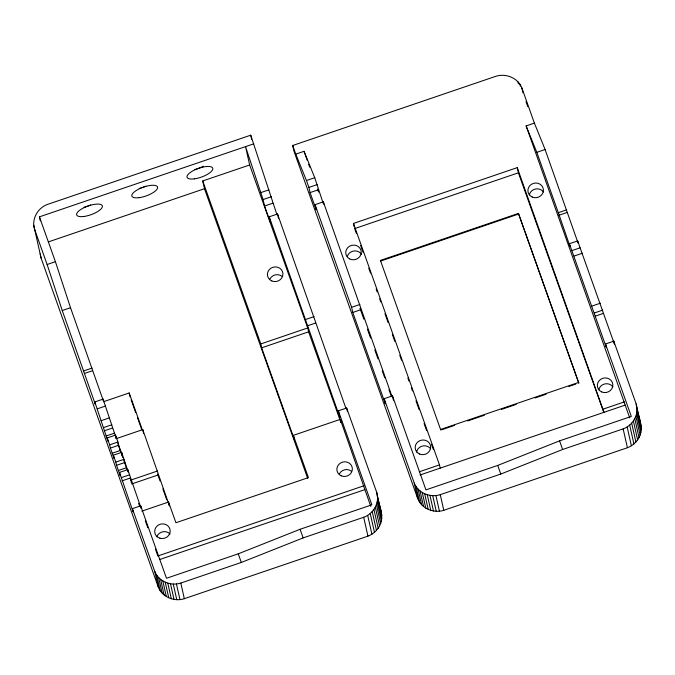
<?xml version="1.0" encoding="UTF-8"?>
<svg xmlns="http://www.w3.org/2000/svg" width="675" height="675" viewBox="0 0 675 675"><rect width="100%" height="100%" fill="white"/><g stroke="black" fill="none" stroke-linecap="round" stroke-linejoin="round"><path stroke-width="1.01" d="M94.804 401.954L107.933 441.18L107.207 437.948L115.492 435.13L116.218 438.362L103.089 399.127L94.804 401.954L95.386 404.536L62.243 310.542L47.123 264.507L34.594 229.34C31.227 219.215 37.766 207.816 47.596 204.39L250.737 135.177L276.936 214.692M338.369 410.83L371.858 504.824L300.088 529.276L238.25 553.829L166.489 578.281L140.678 505.845L132.401 508.663L154.761 571.43C158.625 581.437 170.826 586.339 180.799 583.073L241.321 562.452L303.159 537.899L363.69 517.278C373.52 513.852 380.059 502.453 376.692 492.337L346.646 408.012L338.369 410.83L339.829 417.293L269.249 216.81L277.526 213.983L346.005 408.577M33.75 225.231L41.057 258.019L158.287 587.064C162.143 597.071 174.352 601.973 184.317 598.708L367.942 536.144C373.714 533.959 378.523 529.327 380.658 523.505C384.244 513.118 377.713 502.597 376.692 492.337M605.509 343.988L631.319 416.424L559.55 440.876L497.711 465.421L425.95 489.873L392.462 395.879L384.185 398.697L414.222 483.03C418.087 493.037 430.287 497.931 440.26 494.665L500.791 474.044L562.621 449.499L623.152 428.878C632.981 425.452 639.52 414.053 636.154 403.928L613.794 341.162L605.509 343.988L606.243 347.22L569.371 243.734L577.657 240.916L614.52 344.393M577.893 242.528L545.088 149.504L534.398 123.112L521.868 87.936C518.012 77.929 505.803 73.027 495.838 76.292L292.697 145.505L294.005 151.318L417.749 498.656C421.605 508.672 433.814 513.565 443.779 510.3L627.404 447.736C633.175 445.551 637.985 440.927 640.119 435.097C643.705 424.71 637.175 414.188 636.154 403.928M40.331 220.86L39.428 216.844L253.808 143.8M307.69 478.406L204.483 188.713L202.736 180.959L249.666 164.97L245.531 146.627L263.098 199.564L264.558 206.018L270.7 223.265L269.249 216.81M292.697 145.505L295.768 154.128L304.045 151.31L314.736 177.711L323.139 203.192M48.296 241.928L204.483 188.713M47.123 264.507L55.409 261.689L70.521 307.724L103.326 400.748M260.643 192.662L268.928 189.844M295.768 154.128L306.458 180.529L314.736 177.711M263.098 199.564L271.384 196.737M391.88 396.132L323.342 201.85L315.056 204.677L316.221 209.841L310.078 192.594L308.914 187.431L317.191 184.604M264.558 206.018L272.835 203.2M310.078 192.594L318.355 189.776M629.724 417.918L526.12 125.93L534.398 123.112M62.243 310.542L70.521 307.724M526.12 125.93L536.811 152.331L545.088 149.504M354.248 226.876L353.472 223.433L517.244 167.636L603.998 412.315M517.244 167.636L518.408 172.8L354.637 228.606L356.4 233.55M518.577 214.051L380.565 261.082L380.422 260.432L518.434 213.41L578.796 383.071L518.434 213.41M83.742 370.913L92.028 368.086M84.324 373.494L92.61 370.668M569.371 243.734L569.953 246.324L558.318 212.693L566.595 209.874M558.9 215.274L567.177 212.456M305.809 319.427L314.086 316.6M384.185 398.697L385.349 403.869L352.78 312.457L351.616 307.294L359.902 304.476M307.26 325.882L315.537 323.063M352.78 312.457L361.066 309.639M370.786 506.385L340.293 419.361L293.363 435.35L294.241 439.222L261.672 347.819L260.803 343.938L307.724 327.949L249.666 164.97M103.494 401.709L129.187 392.96L142.568 430.523M261.672 347.819L308.602 331.83L307.724 327.949M97.267 408.848L105.545 406.029M571.835 250.636L580.112 247.818M574.18 256.027L582.458 253.209M101.064 420.702L109.342 417.884M103.52 427.604L111.805 424.786M104.245 430.836L112.531 428.009M106.093 436.008L114.37 433.19M116.066 438.699L142.754 429.612L169.433 505.921L168.556 502.048L141.877 511.135M128.199 471.994L121.635 452.377L113.349 455.195L114.083 458.426L110.396 448.082L109.662 444.85L117.948 442.032L115.492 435.13M110.396 448.082L118.673 445.255L117.948 442.032M112.236 453.254L120.521 450.436M141.058 508.098L127.778 469.623L119.5 472.441L120.226 475.673L116.539 465.328L115.813 462.097L124.09 459.278M116.539 465.328L124.816 462.502M591.992 306.045L600.278 303.227M118.378 470.5L126.664 467.682M594.456 312.947L602.733 310.12M132.401 508.663L133.127 511.895L121.34 477.622L129.617 474.795M595.181 316.17L603.458 313.352M122.065 480.853L130.351 478.027M131.473 483.005L130.815 480.094L157.494 471.007M131.684 483.975L158.372 474.879M440.632 429.452L578.644 382.43M441.771 429.756L454.68 425.36M467.589 420.964L484.464 415.209M501.348 409.463L516.24 404.384M535.106 397.955L546.024 394.234M568.865 386.454L575.817 384.083M363.943 485.755L157.849 555.981L155.419 549.155M159.722 559.516L364.821 489.637M419.293 471.774L439.493 464.889L353.472 223.433M603.264 409.084L624.426 401.878M420.019 474.998L625.16 405.11M526.002 101.68L527.774 106.633M638.989 418.829L640.406 422.795M536.811 152.331L558.318 212.693M518.408 172.8L603.728 412.273M559.55 440.876L562.621 449.499M497.711 465.421L500.791 474.044M380.422 260.432L440.783 430.093M360.627 245.422L363.099 252.349M368.736 268.186L370.499 273.13M376.144 288.968L377.198 291.938M379.671 298.865L380.725 301.835M384.952 313.706L388.125 322.608M392.361 334.488L394.824 341.415M399.76 355.269L401.524 360.214M407.869 378.025L408.932 380.995M411.396 387.923L412.45 390.892M415.977 400.79L419.15 409.691M424.086 423.546L426.558 430.473M431.494 444.327L433.257 449.272M304.045 151.31L307.235 160.245M308.644 164.219L309.707 167.197M317.495 189.051L318.549 192.029M359.952 308.23L363.842 319.157M367.377 329.088L370.567 338.023M374.811 349.937L377.992 358.881M382.244 370.794L384.716 377.747M388.96 389.669L391.441 396.622M306.458 180.529L308.914 187.431M315.056 204.677L351.616 307.294M379.527 507.229L380.945 511.203M308.602 331.83L340.816 422.255M202.736 180.959L260.803 343.938M293.363 435.35L308.424 477.605L175.93 522.745L168.556 502.048M300.088 529.276L303.159 537.899M238.25 553.829L241.321 562.452M131.119 399.802L135.7 412.678M137.464 417.623L141.699 429.511M157.57 474.061L160.043 480.988M162.861 488.911L166.742 499.804M39.428 216.844L55.409 261.689M118.673 445.255L122.361 455.608L121.635 452.377M117.821 443.627L120.985 452.503M121.686 454.469L122.74 457.431M123.795 460.384L126.951 469.252M130.115 478.128L130.815 480.094M145.344 520.889L147.774 527.707M138.603 503.373L139.641 506.284M107.207 437.948L109.662 444.85M113.349 455.195L115.813 462.097M119.5 472.441L121.34 477.622M636.998 408.038L641.25 426.895M636.981 411.041L641.233 429.899M636.601 413.665L640.853 432.532M635.867 416.239L640.119 435.097M634.787 418.702L639.039 437.56M633.378 421.014L637.63 439.881M613.794 341.162L614.343 343.592M631.665 423.149L635.917 442.007M629.674 425.056L633.926 443.922M627.142 426.938L631.395 445.804M623.152 428.878L627.404 447.736M577.657 240.916L578.239 243.498M521.868 87.936L522.965 92.779M519.927 84.206L520.366 86.147M518.003 81.861L518.442 83.801M439.493 464.889L440.218 468.121M440.26 494.665L443.779 510.3M435.898 495.577L439.417 511.211M432.717 495.644L436.244 511.27M429.95 495.349L433.477 510.983M427.258 494.724L430.777 510.359M424.676 493.763L428.203 509.397M422.263 492.488L425.79 508.123M420.052 490.928L423.579 506.562M418.087 489.097L421.613 504.731M416.171 486.751L419.69 502.386M414.222 483.03L417.749 498.656M392.462 395.879L393.432 400.191M323.342 201.85L323.924 204.441M377.536 496.437L381.788 515.303M377.519 499.441L381.772 518.307M377.139 502.073L381.392 520.931M376.405 504.638L380.658 523.505M375.325 507.102L379.578 525.968M373.916 509.423L378.169 528.28M372.203 511.549L376.456 530.415M346.646 408.012L347.482 411.699M370.212 513.456L374.465 532.322M367.681 515.337L371.933 534.203M363.69 517.278L367.942 536.144M340.293 419.361L340.942 422.263M277.526 213.983L278.564 218.599M250.737 135.177L251.657 139.278M180.799 583.073L184.317 598.708M142.754 429.612L143.623 433.485M176.437 583.976L179.955 599.611M173.256 584.044L176.782 599.678M129.187 392.96L130.056 396.832M170.488 583.757L174.015 599.392M167.788 583.124L171.315 598.759M165.215 582.171L168.742 597.797M162.802 580.897L166.328 596.531M160.591 579.327L164.118 594.962M158.625 577.505L162.152 593.139M156.701 575.159L160.228 590.794M140.678 505.845L141.227 508.267M154.761 571.43L158.287 587.064M127.778 469.623L128.326 472.044M103.089 399.127L103.478 400.857M40.213 253.918L41.057 258.019M203.437 166.236A13.618 4.607 -19.6 0 1 194.476 169.627M145.935 186.165A13.618 4.607 -19.6 0 1 139.269 188.435M90.737 204.972A13.618 4.607 -19.6 0 1 84.063 207.242M339.415 473.782A7.779 7.315 -12.7 0 1 351.506 471.268M156.845 536.76A7.779 7.315 -12.7 0 1 170.041 534.001M269.983 278.902A7.779 7.315 -12.7 0 1 282.074 276.379M529.369 194.906A7.779 7.315 -12.7 0 1 535.494 189.017A7.779 7.315 -12.7 0 1 543.451 191.978M347.279 256.635A7.779 7.315 -12.7 0 1 353.692 251.016A7.779 7.315 -12.7 0 1 361.471 254.34M416.576 452.115A7.779 7.315 -12.7 0 1 422.491 446.032A7.779 7.315 -12.7 0 1 430.549 448.723M598.801 389.796A7.779 7.315 -12.7 0 1 604.927 383.906A7.779 7.315 -12.7 0 1 612.875 386.859M341.145 475.791A7.779 7.315 -12.7 0 0 352.358 468.501A7.779 7.315 -12.7 0 0 340.335 463.126A7.779 7.315 -12.7 0 0 341.145 475.791M159.916 538.211A7.779 7.315 -12.7 0 0 170.049 529.613A7.779 7.315 -12.7 0 0 157.343 525.8A7.779 7.315 -12.7 0 0 159.916 538.211M271.713 280.901A7.779 7.315 -12.7 0 0 282.926 273.611A7.779 7.315 -12.7 0 0 270.903 268.237A7.779 7.315 -12.7 0 0 271.713 280.901M194.341 178.858A13.618 4.607 -19.6 0 0 212.777 168.353A13.618 4.607 -19.6 0 0 192.578 171.02A13.618 4.607 -19.6 0 0 194.341 178.858M139.134 197.665A13.618 4.607 -19.6 0 0 157.57 187.169A13.618 4.607 -19.6 0 0 137.371 189.835A13.618 4.607 -19.6 0 0 139.134 197.665M83.928 216.472A13.618 4.607 -19.6 0 0 102.372 205.976A13.618 4.607 -19.6 0 0 82.164 208.643A13.618 4.607 -19.6 0 0 83.928 216.472M532.195 197.024A7.779 7.315 -12.7 0 0 543.409 189.734A7.779 7.315 -12.7 0 0 531.385 184.351A7.779 7.315 -12.7 0 0 532.195 197.024M601.627 391.905A7.779 7.315 -12.7 0 0 612.841 384.623A7.779 7.315 -12.7 0 0 600.817 379.24A7.779 7.315 -12.7 0 0 601.627 391.905M419.698 454.081A7.779 7.315 -12.7 0 0 430.642 446.437A7.779 7.315 -12.7 0 0 418.416 441.467A7.779 7.315 -12.7 0 0 419.698 454.081M349.692 258.938A7.779 7.315 -12.7 0 0 361.252 252.155A7.779 7.315 -12.7 0 0 349.523 246.232A7.779 7.315 -12.7 0 0 349.692 258.938"/></g></svg>
